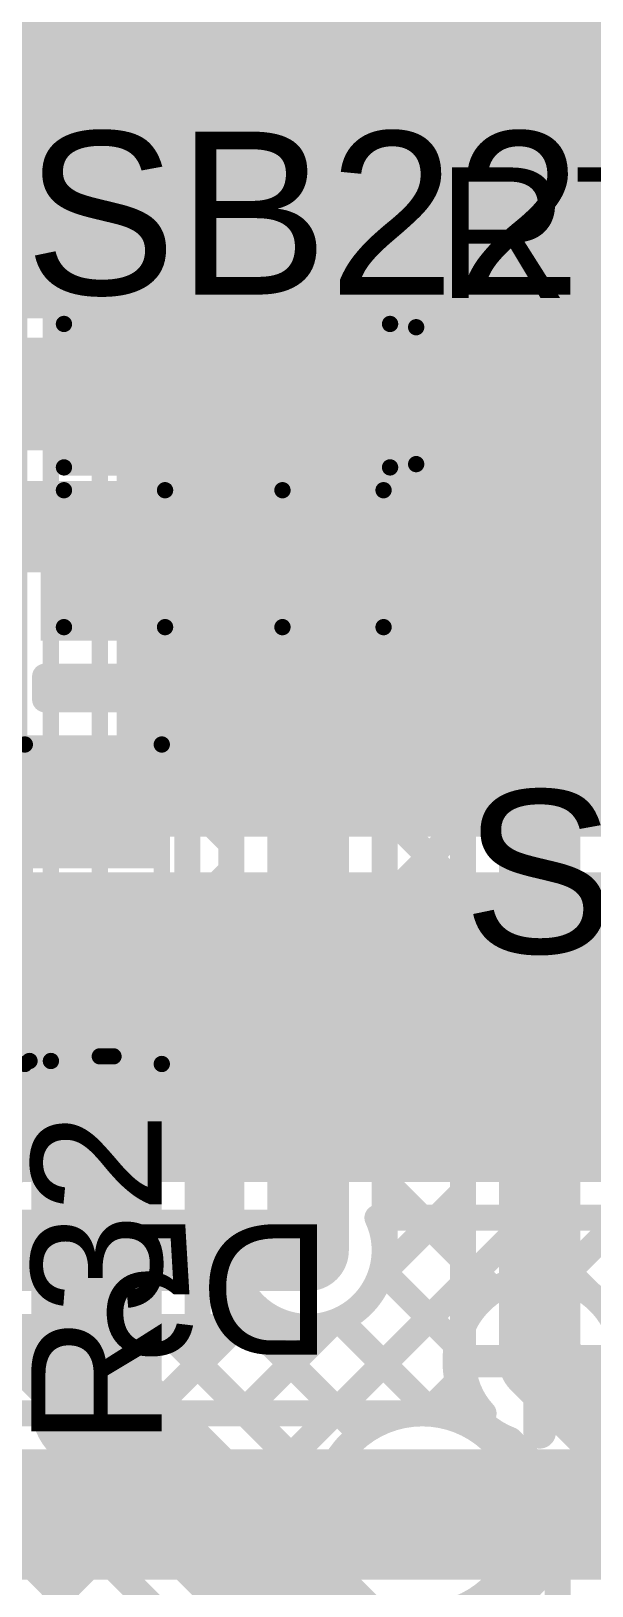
# Model space of a CAD drawing. Header units: millimetres. Extents: x 0 to 214, y 0 to 214.
# Drawn here: x 0.8161 to 0.988, y 0.1601 to 0.637 of the extents above; entities that cross this region are included whole.
import ezdxf

# ---------------------------------------------------------------- set-up
doc = ezdxf.new("R2010")
doc.units = ezdxf.units.MM
doc.header["$MEASUREMENT"] = 0
for name, color, linetype in [('BottomLayer', 5, 'Continuous'), ('BottomOverlay', 54, 'Continuous'), ('BottomPaste', 16, 'Continuous'), ('BottomSolder', 6, 'Continuous'), ('TopLayer', 1, 'Continuous'), ('TopOverlay', 2, 'Continuous'), ('TopPaste', 8, 'Continuous'), ('TopSolder', 216, 'Continuous'), ('ViaHoleLayer', 16, 'Continuous')]:
    doc.layers.add(name, color=color, linetype=linetype)
doc.styles.add('Arial', font='', dxfattribs={"height": 0.2})
doc.styles.get('Arial').set_extended_font_data('Arial')

# ---------------------------------------------------------------- blocks, each defined once
blk = doc.blocks.new('S______B______28')
at = {"layer": 'TopLayer'}
for points in [[(-0.045, -0.0175), (-0.045, 0.0175), (-0.015, 0.0175), (-0.015, -0.0175)], [(0.015, -0.0175), (0.015, 0.0175), (0.045, 0.0175), (0.045, -0.0175)]]:
    blk.add_hatch(color=1, dxfattribs=at).paths.add_polyline_path(points)
at = {"layer": 'TopPaste'}
for points in [[(-0.045, -0.0175), (-0.045, 0.0175), (-0.015, 0.0175), (-0.015, -0.0175)], [(0.015, -0.0175), (0.015, 0.0175), (0.045, 0.0175), (0.045, -0.0175)]]:
    blk.add_hatch(color=8, dxfattribs=at).paths.add_polyline_path(points)
at = {"layer": 'TopSolder'}
for points in [[(-0.049, -0.0215), (-0.049, 0.0215), (-0.011, 0.0215), (-0.011, -0.0215)], [(0.011, -0.0215), (0.011, 0.0215), (0.049, 0.0215), (0.049, -0.0215)]]:
    blk.add_hatch(color=216, dxfattribs=at).paths.add_polyline_path(points)
at = {"layer": 'TopOverlay', "const_width": 0.005}
for points in [[(-0.05, 0.022), (0.05, 0.022)], [(-0.05, -0.022), (-0.05, 0.022)], [(0.05, -0.022), (0.05, 0.022)], [(-0.05, -0.022), (0.05, -0.022)]]:
    blk.add_lwpolyline(points, dxfattribs=at)
at = {"layer": 'TopOverlay', "const_width": 0.0025}
for points in [[(-0.05125, 0.022, 1), (-0.04875, 0.022, 1)], [(-0.05125, 0.022, 1), (-0.04875, 0.022, 1)], [(0.04875, 0.022, 1), (0.05125, 0.022, 1)], [(0.04875, 0.022, 1), (0.05125, 0.022, 1)], [(-0.05125, -0.022, 1), (-0.04875, -0.022, 1)], [(-0.05125, -0.022, 1), (-0.04875, -0.022, 1)], [(0.04875, -0.022, 1), (0.05125, -0.022, 1)], [(0.04875, -0.022, 1), (0.05125, -0.022, 1)]]:
    blk.add_lwpolyline(points, format="xyb", close=True, dxfattribs=at)
blk = doc.blocks.new('RES_0603_60')
at = {"layer": 'TopLayer'}
for points in [[(-0.015, 0.0175), (-0.015, -0.0175), (-0.045, -0.0175), (-0.045, 0.0175)], [(0.045, 0.0175), (0.045, -0.0175), (0.015, -0.0175), (0.015, 0.0175)]]:
    blk.add_hatch(color=1, dxfattribs=at).paths.add_polyline_path(points)
at = {"layer": 'TopPaste'}
for points in [[(-0.015, 0.0175), (-0.015, -0.0175), (-0.045, -0.0175), (-0.045, 0.0175)], [(0.045, 0.0175), (0.045, -0.0175), (0.015, -0.0175), (0.015, 0.0175)]]:
    blk.add_hatch(color=8, dxfattribs=at).paths.add_polyline_path(points)
at = {"layer": 'TopSolder'}
for points in [[(-0.011, 0.0215), (-0.011, -0.0215), (-0.049, -0.0215), (-0.049, 0.0215)], [(0.049, 0.0215), (0.049, -0.0215), (0.011, -0.0215), (0.011, 0.0215)]]:
    blk.add_hatch(color=216, dxfattribs=at).paths.add_polyline_path(points)
at = {"layer": 'TopOverlay', "const_width": 0.005}
for points in [[(-0.049, 0.021), (-0.049, -0.021)], [(0.049, 0.021), (-0.049, 0.021)], [(0.049, 0.021), (0.049, -0.021)], [(0.049, -0.021), (-0.049, -0.021)]]:
    blk.add_lwpolyline(points, dxfattribs=at)
at = {"layer": 'TopOverlay', "const_width": 0.0025}
for points in [[(-0.05025, 0.021, 1), (-0.04775, 0.021, 1)], [(-0.05025, 0.021, 1), (-0.04775, 0.021, 1)], [(0.04775, 0.021, 1), (0.05025, 0.021, 1)], [(0.04775, 0.021, 1), (0.05025, 0.021, 1)], [(-0.05025, -0.021, 1), (-0.04775, -0.021, 1)], [(-0.05025, -0.021, 1), (-0.04775, -0.021, 1)], [(0.04775, -0.021, 1), (0.05025, -0.021, 1)], [(0.04775, -0.021, 1), (0.05025, -0.021, 1)]]:
    blk.add_lwpolyline(points, format="xyb", close=True, dxfattribs=at)
blk = doc.blocks.new('RES_0603_62')
at = {"layer": 'TopLayer'}
for points in [[(-0.015, 0.0175), (-0.015, -0.0175), (-0.045, -0.0175), (-0.045, 0.0175)], [(0.045, 0.0175), (0.045, -0.0175), (0.015, -0.0175), (0.015, 0.0175)]]:
    blk.add_hatch(color=1, dxfattribs=at).paths.add_polyline_path(points)
at = {"layer": 'TopPaste'}
for points in [[(-0.015, 0.0175), (-0.015, -0.0175), (-0.045, -0.0175), (-0.045, 0.0175)], [(0.045, 0.0175), (0.045, -0.0175), (0.015, -0.0175), (0.015, 0.0175)]]:
    blk.add_hatch(color=8, dxfattribs=at).paths.add_polyline_path(points)
at = {"layer": 'TopSolder'}
for points in [[(-0.011, 0.0215), (-0.011, -0.0215), (-0.049, -0.0215), (-0.049, 0.0215)], [(0.049, 0.0215), (0.049, -0.0215), (0.011, -0.0215), (0.011, 0.0215)]]:
    blk.add_hatch(color=216, dxfattribs=at).paths.add_polyline_path(points)
at = {"layer": 'TopOverlay', "const_width": 0.005}
for points in [[(-0.049, -0.021), (-0.049, 0.021)], [(0.049, 0.021), (-0.049, 0.021)], [(0.049, -0.021), (0.049, 0.021)], [(0.049, -0.021), (-0.049, -0.021)]]:
    blk.add_lwpolyline(points, dxfattribs=at)
at = {"layer": 'TopOverlay', "const_width": 0.0025}
for points in [[(-0.05025, 0.021, 1), (-0.04775, 0.021, 1)], [(-0.05025, 0.021, 1), (-0.04775, 0.021, 1)], [(0.04775, 0.021, 1), (0.05025, 0.021, 1)], [(0.04775, 0.021, 1), (0.05025, 0.021, 1)], [(-0.05025, -0.021, 1), (-0.04775, -0.021, 1)], [(-0.05025, -0.021, 1), (-0.04775, -0.021, 1)], [(0.04775, -0.021, 1), (0.05025, -0.021, 1)], [(0.04775, -0.021, 1), (0.05025, -0.021, 1)]]:
    blk.add_lwpolyline(points, format="xyb", close=True, dxfattribs=at)
blk = doc.blocks.new('C__0603_106')
at = {"layer": 'TopLayer'}
for points in [[(-0.015, 0.0175), (-0.015, -0.0175), (-0.045, -0.0175), (-0.045, 0.0175)], [(0.045, 0.0175), (0.045, -0.0175), (0.015, -0.0175), (0.015, 0.0175)]]:
    blk.add_hatch(color=1, dxfattribs=at).paths.add_polyline_path(points)
at = {"layer": 'TopPaste'}
for points in [[(-0.015, 0.0175), (-0.015, -0.0175), (-0.045, -0.0175), (-0.045, 0.0175)], [(0.045, 0.0175), (0.045, -0.0175), (0.015, -0.0175), (0.015, 0.0175)]]:
    blk.add_hatch(color=8, dxfattribs=at).paths.add_polyline_path(points)
at = {"layer": 'TopSolder'}
for points in [[(-0.01264, 0.01986), (-0.01264, -0.01986), (-0.04736, -0.01986), (-0.04736, 0.01986)], [(0.04736, 0.01986), (0.04736, -0.01986), (0.01264, -0.01986), (0.01264, 0.01986)]]:
    blk.add_hatch(color=216, dxfattribs=at).paths.add_polyline_path(points)
at = {"layer": 'TopOverlay', "const_width": 0.005}
for points in [[(-0.049, 0.021), (-0.018, 0.021)], [(-0.049, -0.021), (-0.049, 0.021)], [(0.018, 0.021), (0.049, 0.021)], [(0.049, -0.021), (0.049, 0.021)], [(-0.049, -0.021), (-0.018, -0.021)], [(0.018, -0.021), (0.049, -0.021)]]:
    blk.add_lwpolyline(points, dxfattribs=at)
at = {"layer": 'TopOverlay', "const_width": 0.0025}
for points in [[(-0.05025, 0.021, 1), (-0.04775, 0.021, 1)], [(-0.05025, 0.021, 1), (-0.04775, 0.021, 1)], [(-0.01925, 0.021, 1), (-0.01675, 0.021, 1)], [(0.01675, 0.021, 1), (0.01925, 0.021, 1)], [(0.04775, 0.021, 1), (0.05025, 0.021, 1)], [(0.04775, 0.021, 1), (0.05025, 0.021, 1)], [(-0.05025, -0.021, 1), (-0.04775, -0.021, 1)], [(-0.05025, -0.021, 1), (-0.04775, -0.021, 1)], [(-0.01925, -0.021, 1), (-0.01675, -0.021, 1)], [(0.01675, -0.021, 1), (0.01925, -0.021, 1)], [(0.04775, -0.021, 1), (0.05025, -0.021, 1)], [(0.04775, -0.021, 1), (0.05025, -0.021, 1)]]:
    blk.add_lwpolyline(points, format="xyb", close=True, dxfattribs=at)
blk = doc.blocks.new('PMEG045V100EPD_B_263')
at = {"layer": 'BottomLayer'}
for points in [[(-0.0748, 0.18425), (0.0748, 0.18425), (0.0748, -0.01102), (-0.0748, -0.01102)], [(-0.07343, -0.05827), (-0.01043, -0.05827), (-0.01043, -0.11496), (-0.07343, -0.11496)], [(0.01043, -0.05827), (0.07343, -0.05827), (0.07343, -0.11496), (0.01043, -0.11496)]]:
    blk.add_hatch(color=5, dxfattribs=at).paths.add_polyline_path(points)
at = {"layer": 'BottomOverlay'}
for points in [[(-0.084, 0.1879), (0.086, 0.1879), (0.086, 0.2909), (-0.084, 0.2909)], [(-0.085, 0.1459), (-0.076, 0.1459), (-0.076, 0.1889), (-0.085, 0.1889)], [(0.076, 0.1459), (0.085, 0.1459), (0.085, 0.1889), (0.076, 0.1889)]]:
    blk.add_hatch(color=54, dxfattribs=at).paths.add_polyline_path(points)
at = {"layer": 'BottomPaste'}
for points in [[(-0.0748, 0.18425), (0.0748, 0.18425), (0.0748, -0.01102), (-0.0748, -0.01102)], [(-0.07343, -0.05827), (-0.01043, -0.05827), (-0.01043, -0.11496), (-0.07343, -0.11496)], [(0.01043, -0.05827), (0.07343, -0.05827), (0.07343, -0.11496), (0.01043, -0.11496)]]:
    blk.add_hatch(color=16, dxfattribs=at).paths.add_polyline_path(points)
at = {"layer": 'BottomSolder'}
for points in [[(-0.0788, 0.18825), (0.0788, 0.18825), (0.0788, -0.01502), (-0.0788, -0.01502)], [(-0.07743, -0.05427), (-0.00643, -0.05427), (-0.00643, -0.11896), (-0.07743, -0.11896)], [(0.00643, -0.05427), (0.07743, -0.05427), (0.07743, -0.11896), (0.00643, -0.11896)]]:
    blk.add_hatch(color=6, dxfattribs=at).paths.add_polyline_path(points)
at = {"layer": 'BottomOverlay', "const_width": 0.005}
for points in [[(-0.084, -0.08236), (-0.084, 0.291)], [(-0.084, 0.291), (0.086, 0.291)], [(0.086, -0.08178), (0.086, 0.291)], [(-0.084, -0.08236), (-0.07981, -0.08236)], [(0.07944, -0.08178), (0.086, -0.08178)]]:
    blk.add_lwpolyline(points, dxfattribs=at)
at = {"layer": 'BottomOverlay', "const_width": 0.0025}
for points in [[(-0.08525, 0.291, 1), (-0.08275, 0.291, 1)], [(-0.08525, 0.291, 1), (-0.08275, 0.291, 1)], [(0.08475, 0.291, 1), (0.08725, 0.291, 1)], [(0.08475, 0.291, 1), (0.08725, 0.291, 1)], [(-0.08525, -0.08236, 1), (-0.08275, -0.08236, 1)], [(-0.08525, -0.08236, 1), (-0.08275, -0.08236, 1)], [(-0.08106, -0.08236, 1), (-0.07856, -0.08236, 1)], [(0.07819, -0.08178, 1), (0.08069, -0.08178, 1)], [(0.08475, -0.08178, 1), (0.08725, -0.08178, 1)], [(0.08475, -0.08178, 1), (0.08725, -0.08178, 1)]]:
    blk.add_lwpolyline(points, format="xyb", close=True, dxfattribs=at)
blk = doc.blocks.new('PMEG045V100EPD_B_264')
at = {"layer": 'BottomLayer'}
for points in [[(-0.0748, 0.18425), (0.0748, 0.18425), (0.0748, -0.01102), (-0.0748, -0.01102)], [(-0.07343, -0.05827), (-0.01043, -0.05827), (-0.01043, -0.11496), (-0.07343, -0.11496)], [(0.01043, -0.05827), (0.07343, -0.05827), (0.07343, -0.11496), (0.01043, -0.11496)]]:
    blk.add_hatch(color=5, dxfattribs=at).paths.add_polyline_path(points)
at = {"layer": 'BottomOverlay'}
for points in [[(-0.08399, 0.18799), (0.08601, 0.18799), (0.08601, 0.29099), (-0.08399, 0.29099)], [(-0.085, 0.14598), (-0.076, 0.14598), (-0.076, 0.18898), (-0.085, 0.18898)], [(0.07599, 0.14599), (0.08499, 0.14599), (0.08499, 0.18899), (0.07599, 0.18899)]]:
    blk.add_hatch(color=54, dxfattribs=at).paths.add_polyline_path(points)
at = {"layer": 'BottomPaste'}
for points in [[(-0.0748, 0.18425), (0.0748, 0.18425), (0.0748, -0.01102), (-0.0748, -0.01102)], [(-0.07343, -0.05827), (-0.01043, -0.05827), (-0.01043, -0.11496), (-0.07343, -0.11496)], [(0.01043, -0.05827), (0.07343, -0.05827), (0.07343, -0.11496), (0.01043, -0.11496)]]:
    blk.add_hatch(color=16, dxfattribs=at).paths.add_polyline_path(points)
at = {"layer": 'BottomSolder'}
for points in [[(-0.0788, 0.18825), (0.0788, 0.18825), (0.0788, -0.01502), (-0.0788, -0.01502)], [(-0.07743, -0.05427), (-0.00643, -0.05427), (-0.00643, -0.11896), (-0.07743, -0.11896)], [(0.00643, -0.05427), (0.07743, -0.05427), (0.07743, -0.11896), (0.00643, -0.11896)]]:
    blk.add_hatch(color=6, dxfattribs=at).paths.add_polyline_path(points)
at = {"layer": 'BottomOverlay', "const_width": 0.005}
for points in [[(-0.084, -0.08236), (-0.084, 0.291)], [(-0.084, 0.291), (0.086, 0.291)], [(0.086, -0.08178), (0.086, 0.291)], [(-0.084, -0.08236), (-0.07981, -0.08236)], [(0.07944, -0.08178), (0.086, -0.08178)]]:
    blk.add_lwpolyline(points, dxfattribs=at)
at = {"layer": 'BottomOverlay', "const_width": 0.0025}
for points in [[(-0.08525, 0.291, 1), (-0.08275, 0.291, 1)], [(-0.08525, 0.291, 1), (-0.08275, 0.291, 1)], [(0.08475, 0.291, 1), (0.08725, 0.291, 1)], [(0.08475, 0.291, 1), (0.08725, 0.291, 1)], [(-0.08525, -0.08236, 1), (-0.08275, -0.08236, 1)], [(-0.08525, -0.08236, 1), (-0.08275, -0.08236, 1)], [(-0.08106, -0.08236, 1), (-0.07856, -0.08236, 1)], [(0.07819, -0.08178, 1), (0.08069, -0.08178, 1)], [(0.08475, -0.08178, 1), (0.08725, -0.08178, 1)], [(0.08475, -0.08178, 1), (0.08725, -0.08178, 1)]]:
    blk.add_lwpolyline(points, format="xyb", close=True, dxfattribs=at)

msp = doc.modelspace()

# ---------------------------------------------------------------- hatches: boundary and pattern name
at = {"layer": 'BottomLayer'}
h = msp.add_hatch(color=5, dxfattribs=at)
edge = h.paths.add_edge_path()
edge.add_arc((0.845, 0.566), 0.01181, 0, 360)
h = msp.add_hatch(color=5, dxfattribs=at)
edge = h.paths.add_edge_path()
edge.add_arc((0.872, 0.566), 0.01181, 0, 360)
msp.add_hatch(color=5, dxfattribs=at).paths.add_polyline_path([(0.66, 0.284), (1.119, 0.284), (1.119, 0.379), (0.66, 0.379)])
h = msp.add_hatch(color=5, dxfattribs=at)
edge = h.paths.add_edge_path()
edge.add_arc((0.901, 0.263), 0.01181, 0, 360)
h = msp.add_hatch(color=5, dxfattribs=at)
edge = h.paths.add_edge_path()
edge.add_arc((0.972, 0.229), 0.01181, 0, 360)
h = msp.add_hatch(color=5, dxfattribs=at)
edge = h.paths.add_edge_path()
edge.add_arc((0.936, 0.182), 0.01181, 0, 360)
at = {"layer": 'BottomSolder'}
h = msp.add_hatch(color=6, dxfattribs=at)
edge = h.paths.add_edge_path()
edge.add_arc((0.845, 0.566), 0.00991, 0, 360)
h = msp.add_hatch(color=6, dxfattribs=at)
edge = h.paths.add_edge_path()
edge.add_arc((0.872, 0.566), 0.00991, 0, 360)
h = msp.add_hatch(color=6, dxfattribs=at)
edge = h.paths.add_edge_path()
edge.add_arc((0.901, 0.263), 0.00991, 0, 360)
h = msp.add_hatch(color=6, dxfattribs=at)
edge = h.paths.add_edge_path()
edge.add_arc((0.972, 0.229), 0.00991, 0, 360)
h = msp.add_hatch(color=6, dxfattribs=at)
edge = h.paths.add_edge_path()
edge.add_arc((0.936, 0.182), 0.00991, 0, 360)
at = {"layer": 'TopLayer'}
for points in [[(0.823, 0.508), (0.879, 0.508), (0.879, 0.583), (0.823, 0.583)], [(0.764, 0.5084), (0.861, 0.5084), (0.861, 0.543), (0.764, 0.543)], [(0.891, 0.507), (0.976, 0.507), (0.976, 0.5436), (0.891, 0.5436)], [(0.764, 0.471), (0.865, 0.471), (0.865, 0.499), (0.764, 0.499)], [(0.819, 0.45), (0.865, 0.45), (0.865, 0.499), (0.819, 0.499)], [(0.77, 0.3827), (0.853, 0.3827), (0.853, 0.421), (0.77, 0.421)]]:
    msp.add_hatch(color=1, dxfattribs=at).paths.add_polyline_path(points)
h = msp.add_hatch(color=1, dxfattribs=at)
edge = h.paths.add_edge_path()
edge.add_arc((0.845, 0.566), 0.01181, 0, 360)
h = msp.add_hatch(color=1, dxfattribs=at)
edge = h.paths.add_edge_path()
edge.add_arc((0.872, 0.566), 0.01181, 0, 360)
h = msp.add_hatch(color=1, dxfattribs=at)
edge = h.paths.add_edge_path()
edge.add_arc((0.901, 0.263), 0.01181, 0, 360)
h = msp.add_hatch(color=1, dxfattribs=at)
edge = h.paths.add_edge_path()
edge.add_arc((0.972, 0.229), 0.01181, 0, 360)
h = msp.add_hatch(color=1, dxfattribs=at)
edge = h.paths.add_edge_path()
edge.add_arc((0.936, 0.182), 0.01181, 0, 360)
at = {"layer": 'TopSolder'}
h = msp.add_hatch(color=216, dxfattribs=at)
edge = h.paths.add_edge_path()
edge.add_arc((0.845, 0.566), 0.00991, 0, 360)
h = msp.add_hatch(color=216, dxfattribs=at)
edge = h.paths.add_edge_path()
edge.add_arc((0.872, 0.566), 0.00991, 0, 360)
h = msp.add_hatch(color=216, dxfattribs=at)
edge = h.paths.add_edge_path()
edge.add_arc((0.901, 0.263), 0.00991, 0, 360)
h = msp.add_hatch(color=216, dxfattribs=at)
edge = h.paths.add_edge_path()
edge.add_arc((0.972, 0.229), 0.00991, 0, 360)
h = msp.add_hatch(color=216, dxfattribs=at)
edge = h.paths.add_edge_path()
edge.add_arc((0.936, 0.182), 0.00991, 0, 360)
at = {"layer": 'ViaHoleLayer'}
h = msp.add_hatch(color=16, dxfattribs=at)
edge = h.paths.add_edge_path()
edge.add_arc((0.845, 0.566), 0.00591, 0, 360)
h = msp.add_hatch(color=16, dxfattribs=at)
edge = h.paths.add_edge_path()
edge.add_arc((0.872, 0.566), 0.00591, 0, 360)
h = msp.add_hatch(color=16, dxfattribs=at)
edge = h.paths.add_edge_path()
edge.add_arc((0.901, 0.263), 0.00591, 0, 360)
h = msp.add_hatch(color=16, dxfattribs=at)
edge = h.paths.add_edge_path()
edge.add_arc((0.972, 0.229), 0.00591, 0, 360)
h = msp.add_hatch(color=16, dxfattribs=at)
edge = h.paths.add_edge_path()
edge.add_arc((0.936, 0.182), 0.00591, 0, 360)

# ---------------------------------------------------------------- linework, layer by layer
at = {"layer": 'BottomLayer'}
for points, const_width in [([(0.61909, 0.8725), (0.89147, 0.60012)], 0.008), ([(0.64738, 0.8725), (0.91975, 0.60012)], 0.008), ([(0.67566, 0.8725), (0.94804, 0.60012)], 0.008), ([(0.7965, 0.69441), (0.89079, 0.60012)], 0.008), ([(0.771, 0.669), (0.913, 0.527)], 0.05), ([(0.85302, 0.63789), (0.88445, 0.66932)], 0.008), ([(0.86716, 0.62375), (0.89859, 0.65517)], 0.008), ([(0.88131, 0.60961), (0.91721, 0.64551)], 0.008), ([(0.90011, 0.60012), (0.94548, 0.6455)], 0.008), ([(0.92839, 0.60012), (0.97377, 0.6455)], 0.008), ([(0.93095, 0.6455), (0.97632, 0.60012)], 0.008), ([(0.95668, 0.60012), (1.00205, 0.6455)], 0.008), ([(0.95923, 0.6455), (1.00461, 0.60012)], 0.008), ([(0.98496, 0.60012), (1.03034, 0.6455)], 0.008), ([(0.98751, 0.6455), (1.15205, 0.48096)], 0.008), ([(0.89079, 0.60012), (1.00694, 0.60012)], 0.008), ([(0.90897, 0.213), (0.96896, 0.273)], 0.008), ([(0.92227, 0.273), (1.13, 0.273)], 0.008), ([(0.92332, 0.25564), (0.94068, 0.273)], 0.008), ([(0.93575, 0.273), (0.95804, 0.25071)], 0.008), ([(0.96403, 0.273), (0.9871, 0.24993)], 0.008), ([(0.97828, 0.25403), (0.99725, 0.273)], 0.008), ([(0.652, 0.263), (0.901, 0.263)], 0.025), ([(0.92367, 0.2568), (0.94664, 0.23382)], 0.008), ([(0.972, 0.229), (0.972, 0.25081)], 0.01), ([(0.652, 0.2395), (0.901, 0.2395)], 0.008), ([(0.79583, 0.213), (0.82233, 0.2395)], 0.008), ([(0.79954, 0.2395), (0.82604, 0.213)], 0.008), ([(0.82411, 0.213), (0.85061, 0.2395)], 0.008), ([(0.82783, 0.2395), (0.85433, 0.213)], 0.008), ([(0.8524, 0.213), (0.8789, 0.2395)], 0.008), ([(0.85611, 0.2395), (0.88261, 0.213)], 0.008), ([(0.88068, 0.213), (0.90836, 0.24068)], 0.008), ([(0.8844, 0.2395), (0.9109, 0.213)], 0.008), ([(0.91062, 0.24156), (0.93936, 0.21282)], 0.008), ([(0.972, 0.229), (1.001, 0.2)], 0.025), ([(0.95019, 0.229), (0.972, 0.229)], 0.01), ([(0.972, 0.229), (0.99381, 0.229)], 0.01), ([(0.972, 0.20719), (0.972, 0.229)], 0.01), ([(0.93723, 0.21298), (0.94697, 0.22272)], 0.008), ([(0.773, 0.213), (0.936, 0.213)], 0.008), ([(0.96293, 0.20483), (0.9775, 0.19027)], 0.008), ([(0.773, 0.182), (0.936, 0.182)], 0.04), ([(0.96675, 0.18593), (0.97429, 0.19347)], 0.008), ([(0.9775, 0.14796), (0.9775, 0.19027)], 0.008), ([(0.96682, 0.18536), (0.9775, 0.17468)], 0.008), ([(0.95706, 0.14795), (0.9775, 0.1684)], 0.008), ([(0.96067, 0.16323), (0.97594, 0.14796)], 0.008)]:
    msp.add_lwpolyline(points, dxfattribs=dict(at, const_width=const_width))
for points, const_width in [([(0.85102, 0.63789, 1), (0.85502, 0.63789, 1)], 0.004), ([(0.86516, 0.62375, 1), (0.86916, 0.62375, 1)], 0.004), ([(0.87931, 0.60961, 1), (0.88331, 0.60961, 1)], 0.004), ([(0.88879, 0.60012, 1), (0.89279, 0.60012, 1)], 0.004), ([(0.88879, 0.60012, 1), (0.89279, 0.60012, 1)], 0.004), ([(0.88947, 0.60012, 1), (0.89347, 0.60012, 1)], 0.004), ([(0.89811, 0.60012, 1), (0.90211, 0.60012, 1)], 0.004), ([(0.91775, 0.60012, 1), (0.92175, 0.60012, 1)], 0.004), ([(0.92639, 0.60012, 1), (0.93039, 0.60012, 1)], 0.004), ([(0.94604, 0.60012, 1), (0.95004, 0.60012, 1)], 0.004), ([(0.95468, 0.60012, 1), (0.95868, 0.60012, 1)], 0.004), ([(0.97432, 0.60012, 1), (0.97832, 0.60012, 1)], 0.004), ([(0.98296, 0.60012, 1), (0.98696, 0.60012, 1)], 0.004), ([(0.9005, 0.527, 1), (0.9255, 0.527, 1)], 0.025), ([(0.92027, 0.273, 1), (0.92427, 0.273, 1)], 0.004), ([(0.92027, 0.273, 1), (0.92427, 0.273, 1)], 0.004), ([(0.93375, 0.273, 1), (0.93775, 0.273, 1)], 0.004), ([(0.93868, 0.273, 1), (0.94268, 0.273, 1)], 0.004), ([(0.96203, 0.273, 1), (0.96603, 0.273, 1)], 0.004), ([(0.96696, 0.273, 1), (0.97096, 0.273, 1)], 0.004), ([(0.89475, 0.263, 1), (0.90725, 0.263, 1)], 0.0125), ([(0.9225, 0.263, 1), (0.9265, 0.263, 1)], 0.004), ([(0.9225, 0.263, 1), (0.9265, 0.263, 1)], 0.004), ([(0.92132, 0.25564, 1), (0.92532, 0.25564, 1)], 0.004), ([(0.92167, 0.2568, 1), (0.92567, 0.2568, 1)], 0.004), ([(0.97628, 0.25403, 1), (0.98028, 0.25403, 1)], 0.004), ([(0.95604, 0.25071, 1), (0.96004, 0.25071, 1)], 0.004), ([(0.9695, 0.25081, 1), (0.9745, 0.25081, 1)], 0.005), ([(0.9851, 0.24993, 1), (0.9891, 0.24993, 1)], 0.004), ([(0.82033, 0.2395, 1), (0.82433, 0.2395, 1)], 0.004), ([(0.82583, 0.2395, 1), (0.82983, 0.2395, 1)], 0.004), ([(0.84861, 0.2395, 1), (0.85261, 0.2395, 1)], 0.004), ([(0.85411, 0.2395, 1), (0.85811, 0.2395, 1)], 0.004), ([(0.8769, 0.2395, 1), (0.8809, 0.2395, 1)], 0.004), ([(0.8824, 0.2395, 1), (0.8864, 0.2395, 1)], 0.004), ([(0.899, 0.2395, 1), (0.903, 0.2395, 1)], 0.004), ([(0.899, 0.2395, 1), (0.903, 0.2395, 1)], 0.004), ([(0.90636, 0.24068, 1), (0.91036, 0.24068, 1)], 0.004), ([(0.90862, 0.24156, 1), (0.91262, 0.24156, 1)], 0.004), ([(0.96575, 0.229, 1), (0.97825, 0.229, 1)], 0.0125), ([(0.94464, 0.23382, 1), (0.94864, 0.23382, 1)], 0.004), ([(0.94769, 0.229, 1), (0.95269, 0.229, 1)], 0.005), ([(0.9695, 0.229, 1), (0.9745, 0.229, 1)], 0.005), ([(0.9695, 0.229, 1), (0.9745, 0.229, 1)], 0.005), ([(0.9695, 0.229, 1), (0.9745, 0.229, 1)], 0.005), ([(0.9695, 0.229, 1), (0.9745, 0.229, 1)], 0.005), ([(0.94497, 0.22272, 1), (0.94897, 0.22272, 1)], 0.004), ([(0.82211, 0.213, 1), (0.82611, 0.213, 1)], 0.004), ([(0.82404, 0.213, 1), (0.82804, 0.213, 1)], 0.004), ([(0.8504, 0.213, 1), (0.8544, 0.213, 1)], 0.004), ([(0.85233, 0.213, 1), (0.85633, 0.213, 1)], 0.004), ([(0.87868, 0.213, 1), (0.88268, 0.213, 1)], 0.004), ([(0.88061, 0.213, 1), (0.88461, 0.213, 1)], 0.004), ([(0.90697, 0.213, 1), (0.91097, 0.213, 1)], 0.004), ([(0.9089, 0.213, 1), (0.9129, 0.213, 1)], 0.004), ([(0.934, 0.213, 1), (0.938, 0.213, 1)], 0.004), ([(0.934, 0.213, 1), (0.938, 0.213, 1)], 0.004), ([(0.93523, 0.21298, 1), (0.93923, 0.21298, 1)], 0.004), ([(0.93736, 0.21282, 1), (0.94136, 0.21282, 1)], 0.004), ([(0.9695, 0.20719, 1), (0.9745, 0.20719, 1)], 0.005), ([(0.96093, 0.20483, 1), (0.96493, 0.20483, 1)], 0.004), ([(0.96093, 0.20483, 1), (0.96493, 0.20483, 1)], 0.004), ([(0.926, 0.182, 1), (0.946, 0.182, 1)], 0.02), ([(0.97229, 0.19347, 1), (0.97629, 0.19347, 1)], 0.004), ([(0.9755, 0.19027, 1), (0.9795, 0.19027, 1)], 0.004), ([(0.9755, 0.19027, 1), (0.9795, 0.19027, 1)], 0.004), ([(0.96475, 0.18593, 1), (0.96875, 0.18593, 1)], 0.004), ([(0.96482, 0.18536, 1), (0.96882, 0.18536, 1)], 0.004), ([(0.965, 0.182, 1), (0.969, 0.182, 1)], 0.004), ([(0.965, 0.182, 1), (0.969, 0.182, 1)], 0.004), ([(0.9755, 0.17468, 1), (0.9795, 0.17468, 1)], 0.004), ([(0.9755, 0.1684, 1), (0.9795, 0.1684, 1)], 0.004), ([(0.95867, 0.16323, 1), (0.96267, 0.16323, 1)], 0.004)]:
    msp.add_lwpolyline(points, format="xyb", close=True, dxfattribs=dict(at, const_width=const_width))
at = {"layer": 'BottomLayer', "const_width": 0.008}
for points in [[(0.92227, 0.273, -0.110332), (0.9245, 0.263)], [(0.9245, 0.263, -0.414214), (0.901, 0.2395)], [(0.96293, 0.20483, -1.552602), (0.99617, 0.23807)], [(0.936, 0.213, -0.414214), (0.967, 0.182)], [(0.967, 0.182, -0.414214), (0.936, 0.151)]]:
    msp.add_lwpolyline(points, format="xyb", dxfattribs=at)
at = {"layer": 'TopLayer'}
for points, const_width in [([(0.97755, 0.629), (1.267, 0.629)], 0.008), ([(0.98235, 0.6258), (0.98555, 0.629)], 0.008), ([(0.98363, 0.6246), (1.02724, 0.58099)], 0.008), ([(0.80142, 0.608), (0.967, 0.608)], 0.025), ([(0.967, 0.608), (1.01064, 0.56436)], 0.025), ([(0.89, 0.5845), (0.95727, 0.5845)], 0.008), ([(0.89, 0.58001), (0.89, 0.5845)], 0.008), ([(0.8948, 0.56654), (0.91277, 0.5845)], 0.008), ([(0.90709, 0.5845), (0.93699, 0.5546)], 0.008), ([(0.91115, 0.5546), (0.94105, 0.5845)], 0.008), ([(0.93538, 0.5845), (0.96528, 0.5546)], 0.008), ([(0.95727, 0.5845), (0.98677, 0.555)], 0.008), ([(0.93944, 0.5546), (0.9633, 0.57846)], 0.008), ([(0.89466, 0.56865), (0.90871, 0.5546)], 0.008), ([(0.96772, 0.5546), (0.97744, 0.56432)], 0.008), ([(0.89176, 0.5546), (0.98397, 0.5546)], 0.008), ([(0.98397, 0.5546), (0.987, 0.5546)], 0.008), ([(0.84594, 0.52437), (0.84614, 0.52417)], 0.025), ([(0.876, 0.497), (0.87914, 0.497)], 0.008), ([(0.876, 0.47223), (0.876, 0.497)], 0.008), ([(0.876, 0.47223), (0.876, 0.497)], 0.008), ([(0.87914, 0.46909), (0.87914, 0.497)], 0.008), ([(0.876, 0.49116), (0.87914, 0.4943)], 0.008), ([(0.93114, 0.47991), (0.93114, 0.496)], 0.008), ([(0.93114, 0.496), (0.98397, 0.496)], 0.008), ([(0.93114, 0.48973), (0.93741, 0.496)], 0.008), ([(0.93902, 0.496), (0.98397, 0.45106)], 0.008), ([(0.94037, 0.47068), (0.96569, 0.496)], 0.008), ([(0.96731, 0.496), (0.98397, 0.47934)], 0.008), ([(0.98397, 0.447), (0.98397, 0.496)], 0.008), ([(0.84514, 0.47517), (0.84514, 0.47767)], 0.025), ([(0.84514, 0.46986), (0.84514, 0.47517)], 0.025), ([(0.90514, 0.47517), (0.90764, 0.47267)], 0.025), ([(0.95451, 0.45654), (0.98397, 0.48599)], 0.008), ([(0.84514, 0.46986), (0.901, 0.414)], 0.025), ([(0.90764, 0.47017), (0.90764, 0.47267)], 0.025), ([(0.90764, 0.47017), (0.972, 0.40581)], 0.025), ([(0.93114, 0.47991), (0.984, 0.42705)], 0.008), ([(0.876, 0.47417), (0.87914, 0.47103)], 0.008), ([(0.876, 0.47223), (0.87914, 0.46909)], 0.008), ([(0.96865, 0.44239), (0.98397, 0.45771)], 0.008), ([(0.98397, 0.45106), (0.98802, 0.447)], 0.008), ([(0.98397, 0.447), (1.04257, 0.447)], 0.008), ([(0.984, 0.4446), (1.05298, 0.4446)], 0.008), ([(0.984, 0.42705), (0.984, 0.4446)], 0.008), ([(0.98802, 0.447), (0.99043, 0.4446)], 0.008), ([(0.82037, 0.439), (0.84277, 0.439)], 0.008), ([(0.82037, 0.43553), (0.82384, 0.439)], 0.008), ([(0.82037, 0.432), (0.82037, 0.439)], 0.008), ([(0.82632, 0.439), (0.83332, 0.432)], 0.008), ([(0.84277, 0.439), (0.84977, 0.432)], 0.008), ([(0.82037, 0.432), (0.84977, 0.432)], 0.008), ([(0.84512, 0.432), (0.84744, 0.43432)], 0.008), ([(0.901, 0.263), (0.901, 0.414)], 0.025), ([(0.92337, 0.42121), (0.9485, 0.39608)], 0.008), ([(0.864, 0.41777), (0.8775, 0.40427)], 0.008), ([(0.864, 0.3717), (0.864, 0.41777)], 0.008), ([(0.9245, 0.263), (0.9245, 0.414)], 0.008), ([(0.972, 0.229), (0.972, 0.40581)], 0.025), ([(0.9245, 0.39824), (0.93542, 0.40916)], 0.008), ([(0.864, 0.39431), (0.87573, 0.40604)], 0.008), ([(0.8775, 0.263), (0.8775, 0.40427)], 0.008), ([(0.864, 0.40132), (0.8775, 0.38782)], 0.008), ([(0.9245, 0.39739), (0.9485, 0.37339)], 0.008), ([(0.9245, 0.36996), (0.9485, 0.39396)], 0.008), ([(0.9485, 0.229), (0.9485, 0.39608)], 0.008), ([(0.86315, 0.36517), (0.8775, 0.37953)], 0.008), ([(0.864, 0.37303), (0.8775, 0.35953)], 0.008), ([(0.759, 0.3717), (0.864, 0.3717)], 0.008), ([(0.80628, 0.36487), (0.8131, 0.3717)], 0.008), ([(0.80877, 0.3717), (0.81529, 0.36517)], 0.008), ([(0.83705, 0.3717), (0.83979, 0.36896)], 0.008), ([(0.83875, 0.36906), (0.84139, 0.3717)], 0.008), ([(0.9245, 0.3691), (0.9485, 0.3451)], 0.008), ([(0.80664, 0.36517), (0.82091, 0.36517)], 0.008), ([(0.85137, 0.36517), (0.86364, 0.36517)], 0.008), ([(0.86364, 0.35248), (0.86364, 0.36517)], 0.008), ([(0.9245, 0.34167), (0.9485, 0.36567)], 0.008), ([(0.83614, 0.21486), (0.83614, 0.33817)], 0.04), ([(0.86703, 0.34077), (0.8775, 0.35124)], 0.008), ([(0.86693, 0.34182), (0.8775, 0.33125)], 0.008), ([(0.9245, 0.34082), (0.9485, 0.31682)], 0.008), ([(0.86714, 0.2277), (0.86714, 0.33817)], 0.008), ([(0.9245, 0.31339), (0.9485, 0.33739)], 0.008), ([(0.86714, 0.3126), (0.8775, 0.32296)], 0.008), ([(0.86714, 0.31332), (0.8775, 0.30297)], 0.008), ([(0.9245, 0.31253), (0.9485, 0.28853)], 0.008), ([(0.9245, 0.2851), (0.9485, 0.3091)], 0.008), ([(0.86714, 0.28431), (0.8775, 0.29467)], 0.008), ([(0.86714, 0.28504), (0.8775, 0.27468)], 0.008), ([(0.9245, 0.28425), (0.9485, 0.26025)], 0.008), ([(0.92332, 0.25564), (0.9485, 0.28082)], 0.008), ([(0.86714, 0.25603), (0.8775, 0.26639)], 0.008), ([(0.86714, 0.25676), (0.91723, 0.20667)], 0.008), ([(0.92367, 0.2568), (0.9485, 0.23197)], 0.008), ([(0.8954, 0.19944), (0.9485, 0.25254)], 0.008), ([(0.86714, 0.22774), (0.8851, 0.2457)], 0.008), ([(0.88126, 0.21358), (0.90836, 0.24068)], 0.008), ([(0.91062, 0.24156), (0.93918, 0.213)], 0.008), ([(0.83614, 0.21486), (0.919, 0.132)], 0.04), ([(0.86714, 0.22847), (0.90596, 0.18965)], 0.008), ([(0.86714, 0.2277), (0.90581, 0.18903)], 0.008), ([(0.93725, 0.213), (0.9489, 0.22466)], 0.008), ([(0.936, 0.213), (0.95479, 0.213)], 0.008), ([(0.98921, 0.213), (1.01816, 0.213)], 0.008), ([(0.936, 0.182), (1.031, 0.182)], 0.04), ([(0.81424, 0.19292), (0.85921, 0.14795)], 0.008), ([(0.78735, 0.14795), (0.82328, 0.18388)], 0.008), ([(0.80382, 0.17866), (0.83452, 0.14795)], 0.008), ([(0.81563, 0.14795), (0.83742, 0.16974)], 0.008)]:
    msp.add_lwpolyline(points, dxfattribs=dict(at, const_width=const_width))
for points, const_width in [([(0.97555, 0.629, 1), (0.97955, 0.629, 1)], 0.004), ([(0.97555, 0.629, 1), (0.97955, 0.629, 1)], 0.004), ([(0.97555, 0.629, 1), (0.97955, 0.629, 1)], 0.004), ([(0.98035, 0.6258, 1), (0.98435, 0.6258, 1)], 0.004), ([(0.98355, 0.629, 1), (0.98755, 0.629, 1)], 0.004), ([(0.98162, 0.62462, 1), (0.98562, 0.62462, 1)], 0.004), ([(0.98163, 0.6246, 1), (0.98563, 0.6246, 1)], 0.004), ([(0.98163, 0.6246, 1), (0.98563, 0.6246, 1)], 0.004), ([(0.96075, 0.608, 1), (0.97325, 0.608, 1)], 0.0125), ([(0.96075, 0.608, 1), (0.97325, 0.608, 1)], 0.0125), ([(0.888, 0.5845, 1), (0.892, 0.5845, 1)], 0.004), ([(0.888, 0.5845, 1), (0.892, 0.5845, 1)], 0.004), ([(0.90509, 0.5845, 1), (0.90909, 0.5845, 1)], 0.004), ([(0.91077, 0.5845, 1), (0.91477, 0.5845, 1)], 0.004), ([(0.93338, 0.5845, 1), (0.93738, 0.5845, 1)], 0.004), ([(0.93905, 0.5845, 1), (0.94305, 0.5845, 1)], 0.004), ([(0.95527, 0.5845, 1), (0.95927, 0.5845, 1)], 0.004), ([(0.95527, 0.5845, 1), (0.95927, 0.5845, 1)], 0.004), ([(0.888, 0.58001, 1), (0.892, 0.58001, 1)], 0.004), ([(0.888, 0.58001, 1), (0.892, 0.58001, 1)], 0.004), ([(0.9613, 0.57846, 1), (0.9653, 0.57846, 1)], 0.004), ([(0.89266, 0.56865, 1), (0.89666, 0.56865, 1)], 0.004), ([(0.8928, 0.56654, 1), (0.8968, 0.56654, 1)], 0.004), ([(0.89281, 0.566, 1), (0.89681, 0.566, 1)], 0.004), ([(0.89281, 0.566, 1), (0.89681, 0.566, 1)], 0.004), ([(0.97544, 0.56432, 1), (0.97944, 0.56432, 1)], 0.004), ([(0.88976, 0.5546, 1), (0.89376, 0.5546, 1)], 0.004), ([(0.88976, 0.5546, 1), (0.89376, 0.5546, 1)], 0.004), ([(0.90671, 0.5546, 1), (0.91071, 0.5546, 1)], 0.004), ([(0.90915, 0.5546, 1), (0.91315, 0.5546, 1)], 0.004), ([(0.93499, 0.5546, 1), (0.93899, 0.5546, 1)], 0.004), ([(0.93744, 0.5546, 1), (0.94144, 0.5546, 1)], 0.004), ([(0.96328, 0.5546, 1), (0.96728, 0.5546, 1)], 0.004), ([(0.96572, 0.5546, 1), (0.96972, 0.5546, 1)], 0.004), ([(0.98197, 0.5546, 1), (0.98597, 0.5546, 1)], 0.004), ([(0.98197, 0.5546, 1), (0.98597, 0.5546, 1)], 0.004), ([(0.98477, 0.555, 1), (0.98877, 0.555, 1)], 0.004), ([(0.985, 0.5546, 1), (0.989, 0.5546, 1)], 0.004), ([(0.83969, 0.52437, 1), (0.85219, 0.52437, 1)], 0.0125), ([(0.83989, 0.52417, 1), (0.85239, 0.52417, 1)], 0.0125), ([(0.874, 0.497, 1), (0.878, 0.497, 1)], 0.004), ([(0.874, 0.497, 1), (0.878, 0.497, 1)], 0.004), ([(0.874, 0.497, 1), (0.878, 0.497, 1)], 0.004), ([(0.87714, 0.497, 1), (0.88114, 0.497, 1)], 0.004), ([(0.87714, 0.497, 1), (0.88114, 0.497, 1)], 0.004), ([(0.87714, 0.4943, 1), (0.88114, 0.4943, 1)], 0.004), ([(0.92914, 0.496, 1), (0.93314, 0.496, 1)], 0.004), ([(0.92914, 0.496, 1), (0.93314, 0.496, 1)], 0.004), ([(0.93541, 0.496, 1), (0.93941, 0.496, 1)], 0.004), ([(0.93702, 0.496, 1), (0.94102, 0.496, 1)], 0.004), ([(0.96369, 0.496, 1), (0.96769, 0.496, 1)], 0.004), ([(0.96531, 0.496, 1), (0.96931, 0.496, 1)], 0.004), ([(0.98197, 0.496, 1), (0.98597, 0.496, 1)], 0.004), ([(0.98197, 0.496, 1), (0.98597, 0.496, 1)], 0.004), ([(0.874, 0.49116, 1), (0.878, 0.49116, 1)], 0.004), ([(0.92914, 0.48973, 1), (0.93314, 0.48973, 1)], 0.004), ([(0.83889, 0.47767, 1), (0.85139, 0.47767, 1)], 0.0125), ([(0.83889, 0.47517, 1), (0.85139, 0.47517, 1)], 0.0125), ([(0.83889, 0.47517, 1), (0.85139, 0.47517, 1)], 0.0125), ([(0.89889, 0.47517, 1), (0.91139, 0.47517, 1)], 0.0125), ([(0.98197, 0.48599, 1), (0.98597, 0.48599, 1)], 0.004), ([(0.83889, 0.46986, 1), (0.85139, 0.46986, 1)], 0.0125), ([(0.83889, 0.46986, 1), (0.85139, 0.46986, 1)], 0.0125), ([(0.90139, 0.47267, 1), (0.91389, 0.47267, 1)], 0.0125), ([(0.90139, 0.47267, 1), (0.91389, 0.47267, 1)], 0.0125), ([(0.90139, 0.47017, 1), (0.91389, 0.47017, 1)], 0.0125), ([(0.90139, 0.47017, 1), (0.91389, 0.47017, 1)], 0.0125), ([(0.92914, 0.47991, 1), (0.93314, 0.47991, 1)], 0.004), ([(0.92914, 0.47991, 1), (0.93314, 0.47991, 1)], 0.004), ([(0.98197, 0.47934, 1), (0.98597, 0.47934, 1)], 0.004), ([(0.874, 0.47417, 1), (0.878, 0.47417, 1)], 0.004), ([(0.874, 0.47223, 1), (0.878, 0.47223, 1)], 0.004), ([(0.874, 0.47223, 1), (0.878, 0.47223, 1)], 0.004), ([(0.874, 0.47223, 1), (0.878, 0.47223, 1)], 0.004), ([(0.87714, 0.47103, 1), (0.88114, 0.47103, 1)], 0.004), ([(0.87714, 0.46909, 1), (0.88114, 0.46909, 1)], 0.004), ([(0.87714, 0.46909, 1), (0.88114, 0.46909, 1)], 0.004), ([(0.93837, 0.47068, 1), (0.94237, 0.47068, 1)], 0.004), ([(0.95251, 0.45654, 1), (0.95651, 0.45654, 1)], 0.004), ([(0.98197, 0.45771, 1), (0.98597, 0.45771, 1)], 0.004), ([(0.98197, 0.45106, 1), (0.98597, 0.45106, 1)], 0.004), ([(0.98197, 0.45106, 1), (0.98597, 0.45106, 1)], 0.004), ([(0.98197, 0.447, 1), (0.98597, 0.447, 1)], 0.004), ([(0.98197, 0.447, 1), (0.98597, 0.447, 1)], 0.004), ([(0.982, 0.4446, 1), (0.986, 0.4446, 1)], 0.004), ([(0.982, 0.4446, 1), (0.986, 0.4446, 1)], 0.004), ([(0.98602, 0.447, 1), (0.99002, 0.447, 1)], 0.004), ([(0.98602, 0.447, 1), (0.99002, 0.447, 1)], 0.004), ([(0.98843, 0.4446, 1), (0.99243, 0.4446, 1)], 0.004), ([(0.96665, 0.44239, 1), (0.97065, 0.44239, 1)], 0.004), ([(0.81837, 0.439, 1), (0.82237, 0.439, 1)], 0.004), ([(0.81837, 0.439, 1), (0.82237, 0.439, 1)], 0.004), ([(0.81837, 0.43553, 1), (0.82237, 0.43553, 1)], 0.004), ([(0.82184, 0.439, 1), (0.82584, 0.439, 1)], 0.004), ([(0.82432, 0.439, 1), (0.82832, 0.439, 1)], 0.004), ([(0.84077, 0.439, 1), (0.84477, 0.439, 1)], 0.004), ([(0.84077, 0.439, 1), (0.84477, 0.439, 1)], 0.004), ([(0.81837, 0.432, 1), (0.82237, 0.432, 1)], 0.004), ([(0.81837, 0.432, 1), (0.82237, 0.432, 1)], 0.004), ([(0.83132, 0.432, 1), (0.83532, 0.432, 1)], 0.004), ([(0.84312, 0.432, 1), (0.84712, 0.432, 1)], 0.004), ([(0.84544, 0.43432, 1), (0.84944, 0.43432, 1)], 0.004), ([(0.84777, 0.432, 1), (0.85177, 0.432, 1)], 0.004), ([(0.84777, 0.432, 1), (0.85177, 0.432, 1)], 0.004), ([(0.982, 0.42705, 1), (0.986, 0.42705, 1)], 0.004), ([(0.982, 0.42705, 1), (0.986, 0.42705, 1)], 0.004), ([(0.89475, 0.414, 1), (0.90725, 0.414, 1)], 0.0125), ([(0.89475, 0.414, 1), (0.90725, 0.414, 1)], 0.0125), ([(0.92137, 0.42121, 1), (0.92537, 0.42121, 1)], 0.004), ([(0.92137, 0.42121, 1), (0.92537, 0.42121, 1)], 0.004), ([(0.92137, 0.42121, 1), (0.92537, 0.42121, 1)], 0.004), ([(0.862, 0.41777, 1), (0.866, 0.41777, 1)], 0.004), ([(0.862, 0.41777, 1), (0.866, 0.41777, 1)], 0.004), ([(0.9225, 0.414, 1), (0.9265, 0.414, 1)], 0.004), ([(0.9225, 0.414, 1), (0.9265, 0.414, 1)], 0.004), ([(0.9225, 0.414, 1), (0.9265, 0.414, 1)], 0.004), ([(0.96575, 0.40581, 1), (0.97825, 0.40581, 1)], 0.0125), ([(0.96575, 0.40581, 1), (0.97825, 0.40581, 1)], 0.0125), ([(0.93342, 0.40916, 1), (0.93742, 0.40916, 1)], 0.004), ([(0.87373, 0.40604, 1), (0.87773, 0.40604, 1)], 0.004), ([(0.8755, 0.40427, 1), (0.8795, 0.40427, 1)], 0.004), ([(0.8755, 0.40427, 1), (0.8795, 0.40427, 1)], 0.004), ([(0.862, 0.40132, 1), (0.866, 0.40132, 1)], 0.004), ([(0.9225, 0.39824, 1), (0.9265, 0.39824, 1)], 0.004), ([(0.9225, 0.39739, 1), (0.9265, 0.39739, 1)], 0.004), ([(0.862, 0.39431, 1), (0.866, 0.39431, 1)], 0.004), ([(0.9465, 0.39608, 1), (0.9505, 0.39608, 1)], 0.004), ([(0.9465, 0.39608, 1), (0.9505, 0.39608, 1)], 0.004), ([(0.9465, 0.39396, 1), (0.9505, 0.39396, 1)], 0.004), ([(0.8755, 0.38782, 1), (0.8795, 0.38782, 1)], 0.004), ([(0.8755, 0.37953, 1), (0.8795, 0.37953, 1)], 0.004), ([(0.862, 0.37303, 1), (0.866, 0.37303, 1)], 0.004), ([(0.9465, 0.37339, 1), (0.9505, 0.37339, 1)], 0.004), ([(0.8111, 0.3717, 1), (0.8151, 0.3717, 1)], 0.004), ([(0.83505, 0.3717, 1), (0.83905, 0.3717, 1)], 0.004), ([(0.83675, 0.36906, 1), (0.84075, 0.36906, 1)], 0.004), ([(0.83779, 0.36896, 1), (0.84179, 0.36896, 1)], 0.004), ([(0.83939, 0.3717, 1), (0.84339, 0.3717, 1)], 0.004), ([(0.862, 0.3717, 1), (0.866, 0.3717, 1)], 0.004), ([(0.862, 0.3717, 1), (0.866, 0.3717, 1)], 0.004), ([(0.9225, 0.36996, 1), (0.9265, 0.36996, 1)], 0.004), ([(0.9225, 0.3691, 1), (0.9265, 0.3691, 1)], 0.004), ([(0.81329, 0.36517, 1), (0.81729, 0.36517, 1)], 0.004), ([(0.81891, 0.36517, 1), (0.82291, 0.36517, 1)], 0.004), ([(0.81891, 0.36517, 1), (0.82291, 0.36517, 1)], 0.004), ([(0.84937, 0.36517, 1), (0.85337, 0.36517, 1)], 0.004), ([(0.84937, 0.36517, 1), (0.85337, 0.36517, 1)], 0.004), ([(0.86115, 0.36517, 1), (0.86515, 0.36517, 1)], 0.004), ([(0.86164, 0.36517, 1), (0.86564, 0.36517, 1)], 0.004), ([(0.86164, 0.36517, 1), (0.86564, 0.36517, 1)], 0.004), ([(0.9465, 0.36567, 1), (0.9505, 0.36567, 1)], 0.004), ([(0.8755, 0.35953, 1), (0.8795, 0.35953, 1)], 0.004), ([(0.82614, 0.33817, 1), (0.84614, 0.33817, 1)], 0.02), ([(0.86164, 0.35248, 1), (0.86564, 0.35248, 1)], 0.004), ([(0.86164, 0.35248, 1), (0.86564, 0.35248, 1)], 0.004), ([(0.8755, 0.35124, 1), (0.8795, 0.35124, 1)], 0.004), ([(0.9465, 0.3451, 1), (0.9505, 0.3451, 1)], 0.004), ([(0.86493, 0.34182, 1), (0.86893, 0.34182, 1)], 0.004), ([(0.86503, 0.34077, 1), (0.86903, 0.34077, 1)], 0.004), ([(0.9225, 0.34167, 1), (0.9265, 0.34167, 1)], 0.004), ([(0.9225, 0.34082, 1), (0.9265, 0.34082, 1)], 0.004), ([(0.86514, 0.33817, 1), (0.86914, 0.33817, 1)], 0.004), ([(0.86514, 0.33817, 1), (0.86914, 0.33817, 1)], 0.004), ([(0.9465, 0.33739, 1), (0.9505, 0.33739, 1)], 0.004), ([(0.8755, 0.33125, 1), (0.8795, 0.33125, 1)], 0.004), ([(0.8755, 0.32296, 1), (0.8795, 0.32296, 1)], 0.004), ([(0.9465, 0.31682, 1), (0.9505, 0.31682, 1)], 0.004), ([(0.86514, 0.31332, 1), (0.86914, 0.31332, 1)], 0.004), ([(0.86514, 0.3126, 1), (0.86914, 0.3126, 1)], 0.004), ([(0.9225, 0.31339, 1), (0.9265, 0.31339, 1)], 0.004), ([(0.9225, 0.31253, 1), (0.9265, 0.31253, 1)], 0.004), ([(0.9465, 0.3091, 1), (0.9505, 0.3091, 1)], 0.004), ([(0.8755, 0.30297, 1), (0.8795, 0.30297, 1)], 0.004), ([(0.8755, 0.29467, 1), (0.8795, 0.29467, 1)], 0.004), ([(0.9465, 0.28853, 1), (0.9505, 0.28853, 1)], 0.004), ([(0.86514, 0.28504, 1), (0.86914, 0.28504, 1)], 0.004), ([(0.86514, 0.28431, 1), (0.86914, 0.28431, 1)], 0.004), ([(0.9225, 0.2851, 1), (0.9265, 0.2851, 1)], 0.004), ([(0.9225, 0.28425, 1), (0.9265, 0.28425, 1)], 0.004), ([(0.9465, 0.28082, 1), (0.9505, 0.28082, 1)], 0.004), ([(0.8755, 0.27468, 1), (0.8795, 0.27468, 1)], 0.004), ([(0.89475, 0.263, 1), (0.90725, 0.263, 1)], 0.0125), ([(0.8755, 0.26639, 1), (0.8795, 0.26639, 1)], 0.004), ([(0.8755, 0.263, 1), (0.8795, 0.263, 1)], 0.004), ([(0.8755, 0.263, 1), (0.8795, 0.263, 1)], 0.004), ([(0.9225, 0.263, 1), (0.9265, 0.263, 1)], 0.004), ([(0.9225, 0.263, 1), (0.9265, 0.263, 1)], 0.004), ([(0.9465, 0.26025, 1), (0.9505, 0.26025, 1)], 0.004), ([(0.86514, 0.25676, 1), (0.86914, 0.25676, 1)], 0.004), ([(0.86514, 0.25603, 1), (0.86914, 0.25603, 1)], 0.004), ([(0.92132, 0.25564, 1), (0.92532, 0.25564, 1)], 0.004), ([(0.92167, 0.2568, 1), (0.92567, 0.2568, 1)], 0.004), ([(0.9465, 0.25254, 1), (0.9505, 0.25254, 1)], 0.004), ([(0.8831, 0.2457, 1), (0.8871, 0.2457, 1)], 0.004), ([(0.90636, 0.24068, 1), (0.91036, 0.24068, 1)], 0.004), ([(0.90862, 0.24156, 1), (0.91262, 0.24156, 1)], 0.004), ([(0.96575, 0.229, 1), (0.97825, 0.229, 1)], 0.0125), ([(0.82614, 0.21486, 1), (0.84614, 0.21486, 1)], 0.02), ([(0.82614, 0.21486, 1), (0.84614, 0.21486, 1)], 0.02), ([(0.9465, 0.23197, 1), (0.9505, 0.23197, 1)], 0.004), ([(0.86514, 0.22847, 1), (0.86914, 0.22847, 1)], 0.004), ([(0.86514, 0.22774, 1), (0.86914, 0.22774, 1)], 0.004), ([(0.86514, 0.2277, 1), (0.86914, 0.2277, 1)], 0.004), ([(0.86514, 0.2277, 1), (0.86914, 0.2277, 1)], 0.004), ([(0.9465, 0.229, 1), (0.9505, 0.229, 1)], 0.004), ([(0.9465, 0.229, 1), (0.9505, 0.229, 1)], 0.004), ([(0.9469, 0.22466, 1), (0.95091, 0.22466, 1)], 0.004), ([(0.87926, 0.21358, 1), (0.88326, 0.21358, 1)], 0.004), ([(0.934, 0.213, 1), (0.938, 0.213, 1)], 0.004), ([(0.934, 0.213, 1), (0.938, 0.213, 1)], 0.004), ([(0.93525, 0.213, 1), (0.93925, 0.213, 1)], 0.004), ([(0.93718, 0.213, 1), (0.94118, 0.213, 1)], 0.004), ([(0.95279, 0.213, 1), (0.95679, 0.213, 1)], 0.004), ([(0.95279, 0.213, 1), (0.95679, 0.213, 1)], 0.004), ([(0.98721, 0.213, 1), (0.99121, 0.213, 1)], 0.004), ([(0.98721, 0.213, 1), (0.99121, 0.213, 1)], 0.004), ([(0.91523, 0.20667, 1), (0.91923, 0.20667, 1)], 0.004), ([(0.8934, 0.19944, 1), (0.8974, 0.19944, 1)], 0.004), ([(0.926, 0.182, 1), (0.946, 0.182, 1)], 0.02), ([(0.81222, 0.19294, 1), (0.81622, 0.19294, 1)], 0.004), ([(0.81224, 0.19292, 1), (0.81624, 0.19292, 1)], 0.004), ([(0.81224, 0.19292, 1), (0.81624, 0.19292, 1)], 0.004), ([(0.90381, 0.18903, 1), (0.90781, 0.18903, 1)], 0.004), ([(0.90381, 0.18903, 1), (0.90781, 0.18903, 1)], 0.004), ([(0.90396, 0.18965, 1), (0.90796, 0.18965, 1)], 0.004), ([(0.82128, 0.18388, 1), (0.82528, 0.18388, 1)], 0.004), ([(0.83542, 0.16974, 1), (0.83942, 0.16974, 1)], 0.004)]:
    msp.add_lwpolyline(points, format="xyb", close=True, dxfattribs=dict(at, const_width=const_width))
at = {"layer": 'TopLayer', "const_width": 0.008}
for points in [[(0.97755, 0.629, -0.080424), (0.98363, 0.6246)], [(0.97755, 0.629, -0.080157), (0.98362, 0.62462)], [(0.89, 0.58001, -0.16689), (0.89481, 0.566)], [(0.89481, 0.566, -0.131602), (0.89176, 0.5546)], [(0.92337, 0.42121, -0.078166), (0.9245, 0.414)], [(0.92337, 0.42121, -0.078166), (0.9245, 0.414)], [(0.82091, 0.36517, -0.262613), (0.85137, 0.36517)], [(0.86364, 0.35248, -0.120523), (0.86714, 0.33817)], [(0.9245, 0.263, -1), (0.8775, 0.263)], [(0.95479, 0.213, -0.18945), (0.9485, 0.229)], [(0.9955, 0.229, -0.18945), (0.98921, 0.213)], [(0.81422, 0.19294, -0.198912), (0.80514, 0.21486)], [(0.81424, 0.19292, -0.199163), (0.80514, 0.21486)], [(0.90581, 0.18903, -0.348668), (0.936, 0.213)]]:
    msp.add_lwpolyline(points, format="xyb", dxfattribs=at)

# ---------------------------------------------------------------- block references
for name, p in [('PMEG045V100EPD_B_264', (0.73614, 0.40287)), ('PMEG045V100EPD_B_263', (0.92114, 0.40487)), ('S______B______28', (0.87614, 0.52517)), ('C__0603_106', (0.87514, 0.47517))]:
    msp.add_blockref(name, p)
for name, p, rotation in [('RES_0603_60', (0.98314, 0.52517), 180), ('RES_0603_62', (0.83514, 0.36917), 270)]:
    msp.add_blockref(name, p, dxfattribs=dict(rotation=rotation))

# ---------------------------------------------------------------- texts
at = {"layer": 'BottomOverlay', "style": 'Arial', "text_generation_flag": 2}
msp.add_text('D5', height=0.04, dxfattribs=at).set_placement((0.90832, 0.23101))
at = {"layer": 'TopOverlay', "style": 'Arial'}
for s, height, p in [('SB22', 0.05, (0.81407, 0.55617)), ('R71', 0.04, (0.94049, 0.55518)), ('SB9', 0.05, (0.94844, 0.35417))]:
    msp.add_text(s, height=height, dxfattribs=at).set_placement(p)
at = {"layer": 'TopOverlay', "style": 'Arial', "text_generation_flag": 2}
msp.add_text('*', height=0.075, rotation=360, dxfattribs=at).set_placement((0.92087, 0.39709))
at = {"layer": 'TopOverlay', "style": 'Arial'}
msp.add_text('R32', height=0.04, rotation=90, dxfattribs=at).set_placement((0.85613, 0.20286))

doc.saveas('drawing.dxf')
